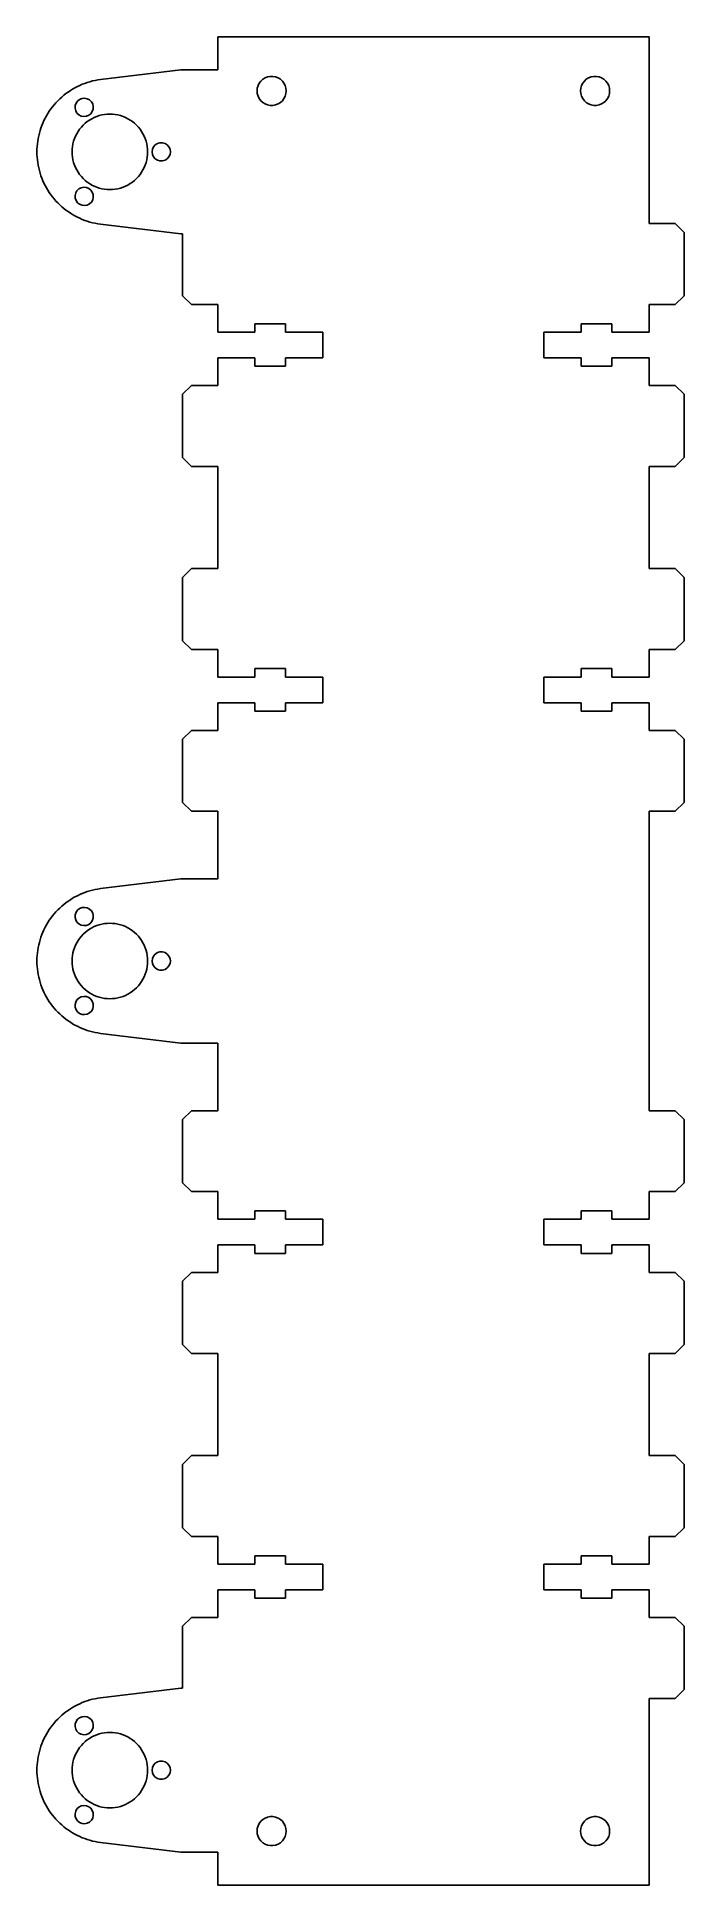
# Model space of a CAD drawing. Header units: metres. Extents: x -74 to 46, y -171 to 171.
import ezdxf

# ---------------------------------------------------------------- set-up
doc = ezdxf.new("R2010")
doc.units = ezdxf.units.M

msp = doc.modelspace()

# ---------------------------------------------------------------- linework, layer by layer
for p, q in [((40, 171.3), (-40, 171.3)), ((-40, 171.3), (-40, 165.216)), ((40, 136.7), (40, 171.3)), ((-46.825, 165.216), (-61.7447, 163.412)), ((-40, 165.216), (-46.825, 165.216)), ((-67.7462, 161.087), (-68.1506, 160.793)), ((-67.3313, 161.366), (-67.7462, 161.087)), ((-66.9063, 161.629), (-67.3313, 161.366)), ((-66.4719, 161.876), (-66.9063, 161.629)), ((-66.0286, 162.107), (-66.4719, 161.876)), ((-65.5771, 162.322), (-66.0286, 162.107)), ((-65.118, 162.519), (-65.5771, 162.322)), ((-64.6519, 162.7), (-65.118, 162.519)), ((-64.1795, 162.863), (-64.6519, 162.7)), ((-63.7013, 163.009), (-64.1795, 162.863)), ((-63.2181, 163.137), (-63.7013, 163.009)), ((-62.7305, 163.247), (-63.2181, 163.137)), ((-62.2391, 163.338), (-62.7305, 163.247)), ((-61.7447, 163.412), (-62.2391, 163.338)), ((-32.7, 161.3), (-32.654, 161.796)), ((-32.654, 160.804), (-32.7, 161.3)), ((-32.654, 161.796), (-32.5177, 162.275)), ((-32.5177, 162.275), (-32.2956, 162.721)), ((-32.2956, 162.721), (-31.9953, 163.119)), ((-31.9953, 163.119), (-31.6271, 163.455)), ((-31.6271, 163.455), (-31.2035, 163.717)), ((-31.2035, 163.717), (-30.7389, 163.897)), ((-30.7389, 163.897), (-30.2491, 163.988)), ((-30.2491, 163.988), (-29.7509, 163.988)), ((-29.7509, 163.988), (-29.2611, 163.897)), ((-29.2611, 163.897), (-28.7965, 163.717)), ((-28.7965, 163.717), (-28.3729, 163.455)), ((-28.3729, 163.455), (-28.0047, 163.119)), ((-28.0047, 163.119), (-27.7044, 162.721)), ((-27.7044, 162.721), (-27.4823, 162.275)), ((-27.4823, 162.275), (-27.346, 161.796)), ((-27.346, 161.796), (-27.3, 161.3)), ((-27.3, 161.3), (-27.346, 160.804)), ((27.3, 161.3), (27.346, 161.796)), ((27.346, 160.804), (27.3, 161.3)), ((27.346, 161.796), (27.4823, 162.275)), ((27.4823, 162.275), (27.7044, 162.721)), ((27.7044, 162.721), (28.0047, 163.119)), ((28.0047, 163.119), (28.3729, 163.455)), ((28.3729, 163.455), (28.7965, 163.717)), ((28.7965, 163.717), (29.2611, 163.897)), ((29.2611, 163.897), (29.7509, 163.988)), ((29.7509, 163.988), (30.2491, 163.988)), ((30.2491, 163.988), (30.7389, 163.897)), ((30.7389, 163.897), (31.2035, 163.717)), ((31.2035, 163.717), (31.6271, 163.455)), ((31.6271, 163.455), (31.9953, 163.119)), ((31.9953, 163.119), (32.2956, 162.721)), ((32.2956, 162.721), (32.5177, 162.275)), ((32.5177, 162.275), (32.654, 161.796)), ((32.654, 161.796), (32.7, 161.3)), ((32.7, 161.3), (32.654, 160.804)), ((-70.942, 157.95), (-71.2282, 157.54)), ((-70.6407, 158.349), (-70.942, 157.95)), ((-70.325, 158.736), (-70.6407, 158.349)), ((-69.9951, 159.112), (-70.325, 158.736)), ((-69.6516, 159.475), (-69.9951, 159.112)), ((-69.2949, 159.825), (-69.6516, 159.475)), ((-68.9255, 160.162), (-69.2949, 159.825)), ((-68.5439, 160.485), (-68.9255, 160.162)), ((-68.1506, 160.793), (-68.5439, 160.485)), ((-66.4548, 158.087), (-66.4318, 158.571)), ((-66.3407, 157.617), (-66.4548, 158.087)), ((-66.4318, 158.571), (-66.2735, 159.028)), ((-66.0988, 157.198), (-66.3407, 157.617)), ((-66.2735, 159.028), (-65.9928, 159.422)), ((-65.9928, 159.422), (-65.6125, 159.721)), ((-65.6125, 159.721), (-65.1633, 159.901)), ((-65.1633, 159.901), (-64.6816, 159.947)), ((-64.6816, 159.947), (-64.2065, 159.855)), ((-64.2065, 159.855), (-63.7764, 159.634)), ((-63.7764, 159.634), (-63.4262, 159.3)), ((-63.4262, 159.3), (-63.1843, 158.881)), ((-63.0932, 157.927), (-63.2515, 157.47)), ((-63.1843, 158.881), (-63.0702, 158.41)), ((-63.0702, 158.41), (-63.0932, 157.927)), ((-32.5177, 160.325), (-32.654, 160.804)), ((-32.2956, 159.879), (-32.5177, 160.325)), ((-31.9953, 159.481), (-32.2956, 159.879)), ((-31.6271, 159.145), (-31.9953, 159.481)), ((-31.2035, 158.883), (-31.6271, 159.145)), ((-30.7389, 158.703), (-31.2035, 158.883)), ((-30.2491, 158.612), (-30.7389, 158.703)), ((-29.7509, 158.612), (-30.2491, 158.612)), ((-29.2611, 158.703), (-29.7509, 158.612)), ((-28.7965, 158.883), (-29.2611, 158.703)), ((-28.3729, 159.145), (-28.7965, 158.883)), ((-28.0047, 159.481), (-28.3729, 159.145)), ((-27.7044, 159.879), (-28.0047, 159.481)), ((-27.4823, 160.325), (-27.7044, 159.879)), ((-27.346, 160.804), (-27.4823, 160.325)), ((27.4823, 160.325), (27.346, 160.804)), ((27.7044, 159.879), (27.4823, 160.325)), ((28.0047, 159.481), (27.7044, 159.879)), ((28.3729, 159.145), (28.0047, 159.481)), ((28.7965, 158.883), (28.3729, 159.145)), ((29.2611, 158.703), (28.7965, 158.883)), ((29.7509, 158.612), (29.2611, 158.703)), ((30.2491, 158.612), (29.7509, 158.612)), ((30.7389, 158.703), (30.2491, 158.612)), ((31.2035, 158.883), (30.7389, 158.703)), ((31.6271, 159.145), (31.2035, 158.883)), ((31.9953, 159.481), (31.6271, 159.145)), ((32.2956, 159.879), (31.9953, 159.481)), ((32.5177, 160.325), (32.2956, 159.879)), ((32.654, 160.804), (32.5177, 160.325)), ((-72.7836, 154.416), (-72.9381, 153.941)), ((-72.6117, 154.886), (-72.7836, 154.416)), ((-72.4225, 155.348), (-72.6117, 154.886)), ((-72.2164, 155.804), (-72.4225, 155.348)), ((-71.9936, 156.251), (-72.2164, 155.804)), ((-71.7544, 156.69), (-71.9936, 156.251)), ((-71.4992, 157.12), (-71.7544, 156.69)), ((-71.2282, 157.54), (-71.4992, 157.12)), ((-65.7486, 156.864), (-66.0988, 157.198)), ((-65.8888, 153.784), (-65.6038, 154.195)), ((-65.3185, 156.642), (-65.7486, 156.864)), ((-65.6038, 154.195), (-65.2902, 154.584)), ((-64.8434, 156.551), (-65.3185, 156.642)), ((-65.2902, 154.584), (-64.9497, 154.95)), ((-64.9497, 154.95), (-64.584, 155.29)), ((-64.3617, 156.597), (-64.8434, 156.551)), ((-64.584, 155.29), (-64.1949, 155.604)), ((-63.9125, 156.777), (-64.3617, 156.597)), ((-64.1949, 155.604), (-63.7845, 155.889)), ((-63.5322, 157.076), (-63.9125, 156.777)), ((-63.7845, 155.889), (-63.3547, 156.144)), ((-63.2515, 157.47), (-63.5322, 157.076)), ((-63.3547, 156.144), (-62.9079, 156.367)), ((-62.9079, 156.367), (-62.4462, 156.559)), ((-62.4462, 156.559), (-61.9721, 156.716)), ((-61.9721, 156.716), (-61.4879, 156.84)), ((-61.4879, 156.84), (-60.9962, 156.929)), ((-60.9962, 156.929), (-60.4994, 156.982)), ((-60.4994, 156.982), (-60, 157)), ((-60, 157), (-59.5006, 156.982)), ((-59.5006, 156.982), (-59.0038, 156.929)), ((-59.0038, 156.929), (-58.512, 156.84)), ((-58.512, 156.84), (-58.0279, 156.716)), ((-58.0279, 156.716), (-57.5537, 156.559)), ((-57.5537, 156.559), (-57.0921, 156.367)), ((-57.0921, 156.367), (-56.6452, 156.144)), ((-56.6452, 156.144), (-56.2155, 155.889)), ((-56.2155, 155.889), (-55.8051, 155.604)), ((-55.8051, 155.604), (-55.416, 155.29)), ((-55.416, 155.29), (-55.0502, 154.95)), ((-55.0502, 154.95), (-54.7097, 154.584)), ((-54.7097, 154.584), (-54.3962, 154.195)), ((-54.3962, 154.195), (-54.1112, 153.784)), ((-73.4881, 150.999), (-73.5158, 150.5)), ((-73.4419, 151.497), (-73.4881, 150.999)), ((-73.3775, 151.992), (-73.4419, 151.497)), ((-73.2947, 152.485), (-73.3775, 151.992)), ((-73.1938, 152.975), (-73.2947, 152.485)), ((-73.0749, 153.46), (-73.1938, 152.975)), ((-72.9381, 153.941), (-73.0749, 153.46)), ((-66.9822, 150.499), (-66.9287, 150.996)), ((-66.9287, 150.996), (-66.84, 151.488)), ((-66.84, 151.488), (-66.7164, 151.972)), ((-66.7164, 151.972), (-66.5586, 152.446)), ((-66.5586, 152.446), (-66.3674, 152.908)), ((-66.3674, 152.908), (-66.1438, 153.355)), ((-66.1438, 153.355), (-65.8888, 153.784)), ((-54.1112, 153.784), (-53.8562, 153.355)), ((-53.8562, 153.355), (-53.6326, 152.908)), ((-53.6326, 152.908), (-53.4413, 152.446)), ((-53.4413, 152.446), (-53.2835, 151.972)), ((-53.2835, 151.972), (-53.16, 151.488)), ((-53.16, 151.488), (-53.0712, 150.996)), ((-53.0712, 150.996), (-53.0178, 150.499)), ((-52.1061, 150.479), (-51.9051, 150.919)), ((-51.9051, 150.919), (-51.5883, 151.285)), ((-51.5883, 151.285), (-51.1812, 151.546)), ((-51.1812, 151.546), (-50.7169, 151.683)), ((-50.7169, 151.683), (-50.2331, 151.683)), ((-50.2331, 151.683), (-49.7688, 151.546)), ((-49.7688, 151.546), (-49.3617, 151.285)), ((-49.3617, 151.285), (-49.0449, 150.919)), ((-49.0449, 150.919), (-48.8439, 150.479)), ((-73.5158, 150.5), (-73.525, 150)), ((-73.525, 150), (-73.5158, 149.5)), ((-73.5158, 149.5), (-73.4881, 149.001)), ((-73.4881, 149.001), (-73.4419, 148.503)), ((-73.4419, 148.503), (-73.3775, 148.008)), ((-73.3775, 148.008), (-73.2947, 147.515)), ((-73.2947, 147.515), (-73.1938, 147.025)), ((-67, 150), (-66.9822, 150.499)), ((-66.9822, 149.501), (-67, 150)), ((-66.9287, 149.004), (-66.9822, 149.501)), ((-66.84, 148.512), (-66.9287, 149.004)), ((-66.7164, 148.028), (-66.84, 148.512)), ((-66.5586, 147.554), (-66.7164, 148.028)), ((-66.3674, 147.092), (-66.5586, 147.554)), ((-53.4413, 147.554), (-53.6326, 147.092)), ((-53.2835, 148.028), (-53.4413, 147.554)), ((-53.16, 148.512), (-53.2835, 148.028)), ((-53.0712, 149.004), (-53.16, 148.512)), ((-53.0178, 149.501), (-53.0712, 149.004)), ((-53.0178, 150.499), (-53, 150)), ((-53, 150), (-53.0178, 149.501)), ((-52.175, 150), (-52.1061, 150.479)), ((-52.1061, 149.521), (-52.175, 150)), ((-51.9051, 149.081), (-52.1061, 149.521)), ((-51.5883, 148.715), (-51.9051, 149.081)), ((-51.1812, 148.454), (-51.5883, 148.715)), ((-50.7169, 148.317), (-51.1812, 148.454)), ((-50.2331, 148.317), (-50.7169, 148.317)), ((-49.7688, 148.454), (-50.2331, 148.317)), ((-49.3617, 148.715), (-49.7688, 148.454)), ((-49.0449, 149.081), (-49.3617, 148.715)), ((-48.8439, 149.521), (-49.0449, 149.081)), ((-48.8439, 150.479), (-48.775, 150)), ((-48.775, 150), (-48.8439, 149.521)), ((-73.1938, 147.025), (-73.0749, 146.54)), ((-73.0749, 146.54), (-72.9381, 146.059)), ((-72.9381, 146.059), (-72.7836, 145.584)), ((-72.7836, 145.584), (-72.6117, 145.114)), ((-72.6117, 145.114), (-72.4225, 144.652)), ((-72.4225, 144.652), (-72.2164, 144.196)), ((-72.2164, 144.196), (-71.9936, 143.749)), ((-66.1438, 146.645), (-66.3674, 147.092)), ((-65.8888, 146.216), (-66.1438, 146.645)), ((-65.6038, 145.805), (-65.8888, 146.216)), ((-65.2902, 145.416), (-65.6038, 145.805)), ((-64.9497, 145.05), (-65.2902, 145.416)), ((-64.584, 144.71), (-64.9497, 145.05)), ((-64.1949, 144.396), (-64.584, 144.71)), ((-63.7845, 144.111), (-64.1949, 144.396)), ((-63.3547, 143.856), (-63.7845, 144.111)), ((-56.2155, 144.111), (-56.6452, 143.856)), ((-55.8051, 144.396), (-56.2155, 144.111)), ((-55.416, 144.71), (-55.8051, 144.396)), ((-55.0502, 145.05), (-55.416, 144.71)), ((-54.7097, 145.416), (-55.0502, 145.05)), ((-54.3962, 145.805), (-54.7097, 145.416)), ((-54.1112, 146.216), (-54.3962, 145.805)), ((-53.8562, 146.645), (-54.1112, 146.216)), ((-53.6326, 147.092), (-53.8562, 146.645)), ((-71.9936, 143.749), (-71.7544, 143.31)), ((-71.7544, 143.31), (-71.4992, 142.88)), ((-71.4992, 142.88), (-71.2282, 142.46)), ((-71.2282, 142.46), (-70.942, 142.05)), ((-70.942, 142.05), (-70.6407, 141.651)), ((-70.6407, 141.651), (-70.325, 141.264)), ((-70.325, 141.264), (-69.9951, 140.888)), ((-69.9951, 140.888), (-69.6516, 140.525)), ((-69.6516, 140.525), (-69.2949, 140.175)), ((-66.4548, 141.913), (-66.3407, 142.383)), ((-66.4318, 141.429), (-66.4548, 141.913)), ((-66.2735, 140.972), (-66.4318, 141.429)), ((-66.3407, 142.383), (-66.0988, 142.802)), ((-65.9928, 140.578), (-66.2735, 140.972)), ((-66.0988, 142.802), (-65.7486, 143.136)), ((-65.6125, 140.279), (-65.9928, 140.578)), ((-65.7486, 143.136), (-65.3185, 143.358)), ((-65.3185, 143.358), (-64.8434, 143.449)), ((-64.8434, 143.449), (-64.3617, 143.403)), ((-64.3617, 143.403), (-63.9125, 143.223)), ((-63.9125, 143.223), (-63.5322, 142.924)), ((-63.4262, 140.7), (-63.7764, 140.366)), ((-63.5322, 142.924), (-63.2515, 142.53)), ((-63.1843, 141.119), (-63.4262, 140.7)), ((-62.9079, 143.633), (-63.3547, 143.856)), ((-63.2515, 142.53), (-63.0932, 142.073)), ((-63.0702, 141.59), (-63.1843, 141.119)), ((-63.0932, 142.073), (-63.0702, 141.59)), ((-62.4462, 143.441), (-62.9079, 143.633)), ((-61.9721, 143.284), (-62.4462, 143.441)), ((-61.4879, 143.16), (-61.9721, 143.284)), ((-60.9962, 143.071), (-61.4879, 143.16)), ((-60.4994, 143.018), (-60.9962, 143.071)), ((-60, 143), (-60.4994, 143.018)), ((-59.5006, 143.018), (-60, 143)), ((-59.0038, 143.071), (-59.5006, 143.018)), ((-58.512, 143.16), (-59.0038, 143.071)), ((-58.0279, 143.284), (-58.512, 143.16)), ((-57.5537, 143.441), (-58.0279, 143.284)), ((-57.0921, 143.633), (-57.5537, 143.441)), ((-56.6452, 143.856), (-57.0921, 143.633)), ((-69.2949, 140.175), (-68.9255, 139.838)), ((-68.9255, 139.838), (-68.5439, 139.515)), ((-68.5439, 139.515), (-68.1506, 139.207)), ((-68.1506, 139.207), (-67.7462, 138.913)), ((-67.7462, 138.913), (-67.3313, 138.634)), ((-67.3313, 138.634), (-66.9063, 138.371)), ((-66.9063, 138.371), (-66.4719, 138.124)), ((-66.4719, 138.124), (-66.0286, 137.893)), ((-66.0286, 137.893), (-65.5771, 137.678)), ((-65.1633, 140.099), (-65.6125, 140.279)), ((-65.5771, 137.678), (-65.118, 137.481)), ((-64.6816, 140.053), (-65.1633, 140.099)), ((-65.118, 137.481), (-64.6519, 137.3)), ((-64.2065, 140.145), (-64.6816, 140.053)), ((-64.6519, 137.3), (-64.1795, 137.137)), ((-63.7764, 140.366), (-64.2065, 140.145)), ((-64.1795, 137.137), (-63.7013, 136.991)), ((-63.7013, 136.991), (-63.2181, 136.863)), ((-63.2181, 136.863), (-62.7305, 136.753)), ((-62.7305, 136.753), (-62.2391, 136.662)), ((-62.2391, 136.662), (-61.7447, 136.588)), ((-61.7447, 136.588), (-46.825, 134.784)), ((-46.825, 134.784), (-46.5, 134.784)), ((-46.5, 134.784), (-46.5, 123.325)), ((44.875, 136.7), (40, 136.7)), ((46.5, 135.075), (44.875, 136.7)), ((46.5, 123.325), (46.5, 135.075)), ((-46.5, 123.325), (-44.875, 121.7)), ((-44.875, 121.7), (-40, 121.7)), ((-40, 121.7), (-40, 116.6)), ((40, 116.6), (40, 121.7)), ((40, 121.7), (44.875, 121.7)), ((44.875, 121.7), (46.5, 123.325)), ((-40, 116.6), (-33.1, 116.6)), ((-33.1, 116.6), (-33.1, 118.15)), ((-33.1, 118.15), (-27.4, 118.15)), ((-27.4, 118.15), (-27.4, 116.6)), ((-27.4, 116.6), (-20.5, 116.6)), ((-20.5, 116.6), (-20.5, 111.8)), ((20.5, 111.8), (20.5, 116.6)), ((20.5, 116.6), (27.4, 116.6)), ((27.4, 116.6), (27.4, 118.15)), ((27.4, 118.15), (33.1, 118.15)), ((33.1, 118.15), (33.1, 116.6)), ((33.1, 116.6), (40, 116.6)), ((-33.1, 111.8), (-40, 111.8)), ((-40, 111.8), (-40, 106.7)), ((-33.1, 110.25), (-33.1, 111.8)), ((-27.4, 110.25), (-33.1, 110.25)), ((-20.5, 111.8), (-27.4, 111.8)), ((-27.4, 111.8), (-27.4, 110.25)), ((27.4, 111.8), (20.5, 111.8)), ((27.4, 110.25), (27.4, 111.8)), ((33.1, 110.25), (27.4, 110.25)), ((40, 111.8), (33.1, 111.8)), ((33.1, 111.8), (33.1, 110.25)), ((40, 106.7), (40, 111.8)), ((-44.875, 106.7), (-46.5, 105.075)), ((-40, 106.7), (-44.875, 106.7)), ((44.875, 106.7), (40, 106.7)), ((46.5, 105.075), (44.875, 106.7)), ((-46.5, 105.075), (-46.5, 93.325)), ((46.5, 93.325), (46.5, 105.075)), ((-46.5, 93.325), (-44.875, 91.7)), ((44.875, 91.7), (46.5, 93.325)), ((-44.875, 91.7), (-40, 91.7)), ((-40, 91.7), (-40, 72.748)), ((40, 72.748), (40, 91.7)), ((40, 91.7), (44.875, 91.7)), ((-44.875, 72.748), (-46.5, 71.123)), ((-40, 72.748), (-44.875, 72.748)), ((44.875, 72.748), (40, 72.748)), ((46.5, 71.123), (44.875, 72.748)), ((-46.5, 71.123), (-46.5, 59.373)), ((46.5, 59.373), (46.5, 71.123)), ((-46.5, 59.373), (-44.875, 57.748)), ((44.875, 57.748), (46.5, 59.373)), ((-44.875, 57.748), (-40, 57.748)), ((-40, 57.748), (-40, 52.648)), ((40, 52.648), (40, 57.748)), ((40, 57.748), (44.875, 57.748)), ((-40, 52.648), (-33.1, 52.648)), ((-33.1, 52.648), (-33.1, 54.198)), ((-33.1, 54.198), (-27.4, 54.198)), ((-27.4, 54.198), (-27.4, 52.648)), ((-27.4, 52.648), (-20.5, 52.648)), ((-20.5, 52.648), (-20.5, 47.848)), ((20.5, 47.848), (20.5, 52.648)), ((20.5, 52.648), (27.4, 52.648)), ((27.4, 52.648), (27.4, 54.198)), ((27.4, 54.198), (33.1, 54.198)), ((33.1, 54.198), (33.1, 52.648)), ((33.1, 52.648), (40, 52.648)), ((-33.1, 47.848), (-40, 47.848)), ((-40, 47.848), (-40, 42.748)), ((-33.1, 46.298), (-33.1, 47.848)), ((-27.4, 46.298), (-33.1, 46.298)), ((-20.5, 47.848), (-27.4, 47.848)), ((-27.4, 47.848), (-27.4, 46.298)), ((27.4, 47.848), (20.5, 47.848)), ((27.4, 46.298), (27.4, 47.848)), ((33.1, 46.298), (27.4, 46.298)), ((40, 47.848), (33.1, 47.848)), ((33.1, 47.848), (33.1, 46.298)), ((40, 42.748), (40, 47.848)), ((-44.875, 42.748), (-46.5, 41.123)), ((-46.5, 41.123), (-46.5, 29.373)), ((-40, 42.748), (-44.875, 42.748)), ((44.875, 42.748), (40, 42.748)), ((46.5, 41.123), (44.875, 42.748)), ((46.5, 29.373), (46.5, 41.123)), ((-46.5, 29.373), (-44.875, 27.748)), ((-44.875, 27.748), (-40, 27.748)), ((-40, 27.748), (-40, 15.2156)), ((40, -27.748), (40, 27.748)), ((40, 27.748), (44.875, 27.748)), ((44.875, 27.748), (46.5, 29.373)), ((-46.825, 15.2156), (-61.7447, 13.412)), ((-40, 15.2156), (-46.825, 15.2156)), ((-68.5439, 10.4846), (-68.9255, 10.1618)), ((-68.1506, 10.7932), (-68.5439, 10.4846)), ((-67.7462, 11.087), (-68.1506, 10.7932)), ((-67.3313, 11.3656), (-67.7462, 11.087)), ((-66.9063, 11.6288), (-67.3313, 11.3656)), ((-66.4719, 11.876), (-66.9063, 11.6288)), ((-66.0286, 12.1071), (-66.4719, 11.876)), ((-65.5771, 12.3216), (-66.0286, 12.1071)), ((-65.118, 12.5192), (-65.5771, 12.3216)), ((-64.6519, 12.6998), (-65.118, 12.5192)), ((-64.1795, 12.863), (-64.6519, 12.6998)), ((-63.7013, 13.0087), (-64.1795, 12.863)), ((-63.2181, 13.1366), (-63.7013, 13.0087)), ((-62.7305, 13.2465), (-63.2181, 13.1366)), ((-62.2391, 13.3384), (-62.7305, 13.2465)), ((-61.7447, 13.412), (-62.2391, 13.3384)), ((-71.4992, 7.11998), (-71.7544, 6.69022)), ((-71.2282, 7.54004), (-71.4992, 7.11998)), ((-70.942, 7.94978), (-71.2282, 7.54004)), ((-70.6407, 8.34868), (-70.942, 7.94978)), ((-70.325, 8.73618), (-70.6407, 8.34868)), ((-69.9951, 9.11172), (-70.325, 8.73618)), ((-69.6516, 9.47484), (-69.9951, 9.11172)), ((-69.2949, 9.82501), (-69.6516, 9.47484)), ((-68.9255, 10.1618), (-69.2949, 9.82501)), ((-66.4548, 8.0873), (-66.4318, 8.57062)), ((-66.3407, 7.61707), (-66.4548, 8.0873)), ((-66.4318, 8.57062), (-66.2735, 9.02786)), ((-66.0988, 7.19801), (-66.3407, 7.61707)), ((-66.2735, 9.02786), (-65.9928, 9.42201)), ((-65.7486, 6.86411), (-66.0988, 7.19801)), ((-65.9928, 9.42201), (-65.6125, 9.72113)), ((-65.3185, 6.64238), (-65.7486, 6.86411)), ((-65.6125, 9.72113), (-65.1633, 9.90097)), ((-65.1633, 9.90097), (-64.6816, 9.94696)), ((-64.6816, 9.94696), (-64.2065, 9.85539)), ((-64.2065, 9.85539), (-63.7764, 9.63367)), ((-63.5322, 7.07574), (-63.9125, 6.77664)), ((-63.7764, 9.63367), (-63.4262, 9.29976)), ((-63.2515, 7.46989), (-63.5322, 7.07574)), ((-63.4262, 9.29976), (-63.1843, 8.88071)), ((-63.0932, 7.92715), (-63.2515, 7.46989)), ((-63.1843, 8.88071), (-63.0702, 8.41048)), ((-63.0702, 8.41048), (-63.0932, 7.92715)), ((-61.4879, 6.84003), (-60.9962, 6.92874)), ((-60.9962, 6.92874), (-60.4994, 6.98216)), ((-60.4994, 6.98216), (-60, 7)), ((-60, 7), (-59.5006, 6.98216)), ((-59.5006, 6.98216), (-59.0038, 6.92874)), ((-59.0038, 6.92874), (-58.512, 6.84003)), ((-73.0749, 3.46027), (-73.1938, 2.97476)), ((-72.9381, 3.94104), (-73.0749, 3.46027)), ((-72.7836, 4.41643), (-72.9381, 3.94104)), ((-72.6117, 4.88579), (-72.7836, 4.41643)), ((-72.4225, 5.34846), (-72.6117, 4.88579)), ((-72.2164, 5.80385), (-72.4225, 5.34846)), ((-71.9936, 6.2513), (-72.2164, 5.80385)), ((-71.7544, 6.69022), (-71.9936, 6.2513)), ((-66.1438, 3.35474), (-65.8888, 3.78448)), ((-65.8888, 3.78448), (-65.6038, 4.19493)), ((-65.6038, 4.19493), (-65.2902, 4.58401)), ((-64.8434, 6.55081), (-65.3185, 6.64238)), ((-65.2902, 4.58401), (-64.9497, 4.94974)), ((-64.9497, 4.94974), (-64.584, 5.29024)), ((-64.3617, 6.5968), (-64.8434, 6.55081)), ((-64.584, 5.29024), (-64.1949, 5.60378)), ((-63.9125, 6.77664), (-64.3617, 6.5968)), ((-64.1949, 5.60378), (-63.7845, 5.88876)), ((-63.7845, 5.88876), (-63.3547, 6.14374)), ((-63.3547, 6.14374), (-62.9079, 6.36742)), ((-62.9079, 6.36742), (-62.4462, 6.55864)), ((-62.4462, 6.55864), (-61.9721, 6.71645)), ((-61.9721, 6.71645), (-61.4879, 6.84003)), ((-58.512, 6.84003), (-58.0279, 6.71645)), ((-58.0279, 6.71645), (-57.5537, 6.55864)), ((-57.5537, 6.55864), (-57.0921, 6.36742)), ((-57.0921, 6.36742), (-56.6452, 6.14374)), ((-56.6452, 6.14374), (-56.2155, 5.88876)), ((-56.2155, 5.88876), (-55.8051, 5.60378)), ((-55.8051, 5.60378), (-55.416, 5.29024)), ((-55.416, 5.29024), (-55.0502, 4.94974)), ((-55.0502, 4.94974), (-54.7097, 4.58401)), ((-54.7097, 4.58401), (-54.3962, 4.19493)), ((-54.3962, 4.19493), (-54.1112, 3.78448)), ((-54.1112, 3.78448), (-53.8562, 3.35474)), ((-73.5158, 0.49976), (-73.525, 0)), ((-73.525, 0), (-73.5158, -0.49976)), ((-73.4881, 0.99884), (-73.5158, 0.49976)), ((-73.4419, 1.49657), (-73.4881, 0.99884)), ((-73.3775, 1.99225), (-73.4419, 1.49657)), ((-73.2947, 2.4852), (-73.3775, 1.99225)), ((-73.1938, 2.97476), (-73.2947, 2.4852)), ((-67, 0), (-66.9822, 0.49936)), ((-66.9822, -0.49936), (-67, 0)), ((-66.9822, 0.49936), (-66.9287, 0.9962)), ((-66.9287, 0.9962), (-66.84, 1.48795)), ((-66.84, 1.48795), (-66.7164, 1.97212)), ((-66.7164, 1.97212), (-66.5586, 2.44624)), ((-66.5586, 2.44624), (-66.3674, 2.9079)), ((-66.3674, 2.9079), (-66.1438, 3.35474)), ((-53.8562, 3.35474), (-53.6326, 2.9079)), ((-53.6326, 2.9079), (-53.4413, 2.44624)), ((-53.4413, 2.44624), (-53.2835, 1.97212)), ((-53.2835, 1.97212), (-53.16, 1.48795)), ((-53.16, 1.48795), (-53.0712, 0.9962)), ((-53.0712, 0.9962), (-53.0178, 0.49936)), ((-53.0178, 0.49936), (-53, 0)), ((-53, 0), (-53.0178, -0.49936)), ((-52.175, 0), (-52.1061, 0.47894)), ((-52.1061, -0.47894), (-52.175, 0)), ((-52.1061, 0.47894), (-51.9051, 0.91908)), ((-51.9051, 0.91908), (-51.5883, 1.28476)), ((-51.5883, 1.28476), (-51.1812, 1.54637)), ((-51.1812, 1.54637), (-50.7169, 1.68269)), ((-50.7169, 1.68269), (-50.2331, 1.68269)), ((-50.2331, 1.68269), (-49.7688, 1.54637)), ((-49.7688, 1.54637), (-49.3617, 1.28476)), ((-49.3617, 1.28476), (-49.0449, 0.91908)), ((-49.0449, 0.91908), (-48.8439, 0.47894)), ((-48.8439, 0.47894), (-48.775, 0)), ((-48.775, 0), (-48.8439, -0.47894)), ((-73.5158, -0.49976), (-73.4881, -0.99884)), ((-73.4881, -0.99884), (-73.4419, -1.49657)), ((-73.4419, -1.49657), (-73.3775, -1.99225)), ((-73.3775, -1.99225), (-73.2947, -2.4852)), ((-73.2947, -2.4852), (-73.1938, -2.97476)), ((-73.1938, -2.97476), (-73.0749, -3.46027)), ((-66.9287, -0.9962), (-66.9822, -0.49936)), ((-66.84, -1.48795), (-66.9287, -0.9962)), ((-66.7164, -1.97212), (-66.84, -1.48795)), ((-66.5586, -2.44624), (-66.7164, -1.97212)), ((-66.3674, -2.9079), (-66.5586, -2.44624)), ((-66.1438, -3.35474), (-66.3674, -2.9079)), ((-65.8888, -3.78448), (-66.1438, -3.35474)), ((-53.8562, -3.35474), (-54.1112, -3.78448)), ((-53.6326, -2.9079), (-53.8562, -3.35474)), ((-53.4413, -2.44624), (-53.6326, -2.9079)), ((-53.2835, -1.97212), (-53.4413, -2.44624)), ((-53.16, -1.48795), (-53.2835, -1.97212)), ((-53.0712, -0.9962), (-53.16, -1.48795)), ((-53.0178, -0.49936), (-53.0712, -0.9962)), ((-51.9051, -0.91908), (-52.1061, -0.47894)), ((-51.5883, -1.28476), (-51.9051, -0.91908)), ((-51.1812, -1.54637), (-51.5883, -1.28476)), ((-50.7169, -1.68269), (-51.1812, -1.54637)), ((-50.2331, -1.68269), (-50.7169, -1.68269)), ((-49.7688, -1.54637), (-50.2331, -1.68269)), ((-49.3617, -1.28476), (-49.7688, -1.54637)), ((-49.0449, -0.91908), (-49.3617, -1.28476)), ((-48.8439, -0.47894), (-49.0449, -0.91908)), ((-73.0749, -3.46027), (-72.9381, -3.94104)), ((-72.9381, -3.94104), (-72.7836, -4.41643)), ((-72.7836, -4.41643), (-72.6117, -4.88579)), ((-72.6117, -4.88579), (-72.4225, -5.34846)), ((-72.4225, -5.34846), (-72.2164, -5.80385)), ((-72.2164, -5.80385), (-71.9936, -6.2513)), ((-71.9936, -6.2513), (-71.7544, -6.69022)), ((-71.7544, -6.69022), (-71.4992, -7.11998)), ((-65.6038, -4.19493), (-65.8888, -3.78448)), ((-65.7486, -6.86411), (-65.3185, -6.64238)), ((-65.2902, -4.58401), (-65.6038, -4.19493)), ((-65.3185, -6.64238), (-64.8434, -6.55081)), ((-64.9497, -4.94974), (-65.2902, -4.58401)), ((-64.584, -5.29024), (-64.9497, -4.94974)), ((-64.8434, -6.55081), (-64.3617, -6.5968)), ((-64.1949, -5.60378), (-64.584, -5.29024)), ((-64.3617, -6.5968), (-63.9125, -6.77664)), ((-63.7845, -5.88876), (-64.1949, -5.60378)), ((-63.9125, -6.77664), (-63.5322, -7.07574)), ((-63.3547, -6.14374), (-63.7845, -5.88876)), ((-62.9079, -6.36742), (-63.3547, -6.14374)), ((-62.4462, -6.55864), (-62.9079, -6.36742)), ((-61.9721, -6.71645), (-62.4462, -6.55864)), ((-61.4879, -6.84003), (-61.9721, -6.71645)), ((-60.9962, -6.92874), (-61.4879, -6.84003)), ((-58.512, -6.84003), (-59.0038, -6.92874)), ((-58.0279, -6.71645), (-58.512, -6.84003)), ((-57.5537, -6.55864), (-58.0279, -6.71645)), ((-57.0921, -6.36742), (-57.5537, -6.55864)), ((-56.6452, -6.14374), (-57.0921, -6.36742)), ((-56.2155, -5.88876), (-56.6452, -6.14374)), ((-55.8051, -5.60378), (-56.2155, -5.88876)), ((-55.416, -5.29024), (-55.8051, -5.60378)), ((-55.0502, -4.94974), (-55.416, -5.29024)), ((-54.7097, -4.58401), (-55.0502, -4.94974)), ((-54.3962, -4.19493), (-54.7097, -4.58401)), ((-54.1112, -3.78448), (-54.3962, -4.19493)), ((-71.4992, -7.11998), (-71.2282, -7.54004)), ((-71.2282, -7.54004), (-70.942, -7.94978)), ((-70.942, -7.94978), (-70.6407, -8.34868)), ((-70.6407, -8.34868), (-70.325, -8.73618)), ((-70.325, -8.73618), (-69.9951, -9.11172)), ((-69.9951, -9.11172), (-69.6516, -9.47484)), ((-69.6516, -9.47484), (-69.2949, -9.82501)), ((-69.2949, -9.82501), (-68.9255, -10.1618)), ((-68.9255, -10.1618), (-68.5439, -10.4846)), ((-66.4548, -8.0873), (-66.3407, -7.61707)), ((-66.4318, -8.57062), (-66.4548, -8.0873)), ((-66.2735, -9.02786), (-66.4318, -8.57062)), ((-66.3407, -7.61707), (-66.0988, -7.19801)), ((-65.9928, -9.42201), (-66.2735, -9.02786)), ((-66.0988, -7.19801), (-65.7486, -6.86411)), ((-65.6125, -9.72113), (-65.9928, -9.42201)), ((-65.1633, -9.90097), (-65.6125, -9.72113)), ((-64.6816, -9.94696), (-65.1633, -9.90097)), ((-64.2065, -9.85539), (-64.6816, -9.94696)), ((-63.7764, -9.63367), (-64.2065, -9.85539)), ((-63.4262, -9.29976), (-63.7764, -9.63367)), ((-63.5322, -7.07574), (-63.2515, -7.46989)), ((-63.1843, -8.88071), (-63.4262, -9.29976)), ((-63.2515, -7.46989), (-63.0932, -7.92715)), ((-63.0702, -8.41048), (-63.1843, -8.88071)), ((-63.0932, -7.92715), (-63.0702, -8.41048)), ((-60.4994, -6.98216), (-60.9962, -6.92874)), ((-60, -7), (-60.4994, -6.98216)), ((-59.5006, -6.98216), (-60, -7)), ((-59.0038, -6.92874), (-59.5006, -6.98216)), ((-68.5439, -10.4846), (-68.1506, -10.7932)), ((-68.1506, -10.7932), (-67.7462, -11.087)), ((-67.7462, -11.087), (-67.3313, -11.3656)), ((-67.3313, -11.3656), (-66.9063, -11.6288)), ((-66.9063, -11.6288), (-66.4719, -11.876)), ((-66.4719, -11.876), (-66.0286, -12.1071)), ((-66.0286, -12.1071), (-65.5771, -12.3216)), ((-65.5771, -12.3216), (-65.118, -12.5192)), ((-65.118, -12.5192), (-64.6519, -12.6998)), ((-64.6519, -12.6998), (-64.1795, -12.863)), ((-64.1795, -12.863), (-63.7013, -13.0087)), ((-63.7013, -13.0087), (-63.2181, -13.1366)), ((-63.2181, -13.1366), (-62.7305, -13.2465)), ((-62.7305, -13.2465), (-62.2391, -13.3384)), ((-62.2391, -13.3384), (-61.7447, -13.412)), ((-61.7447, -13.412), (-46.825, -15.2156)), ((-46.825, -15.2156), (-40, -15.2156)), ((-40, -15.2156), (-40, -27.748)), ((-44.875, -27.748), (-46.5, -29.373)), ((-46.5, -29.373), (-46.5, -41.123)), ((-40, -27.748), (-44.875, -27.748)), ((44.875, -27.748), (40, -27.748)), ((46.5, -29.373), (44.875, -27.748)), ((46.5, -41.123), (46.5, -29.373)), ((-46.5, -41.123), (-44.875, -42.748)), ((-44.875, -42.748), (-40, -42.748)), ((-40, -42.748), (-40, -47.848)), ((40, -47.848), (40, -42.748)), ((40, -42.748), (44.875, -42.748)), ((44.875, -42.748), (46.5, -41.123)), ((-40, -47.848), (-33.1, -47.848)), ((-33.1, -47.848), (-33.1, -46.298)), ((-33.1, -46.298), (-27.4, -46.298)), ((-27.4, -46.298), (-27.4, -47.848)), ((-27.4, -47.848), (-20.5, -47.848)), ((-20.5, -47.848), (-20.5, -52.648)), ((20.5, -52.648), (20.5, -47.848)), ((20.5, -47.848), (27.4, -47.848)), ((27.4, -47.848), (27.4, -46.298)), ((27.4, -46.298), (33.1, -46.298)), ((33.1, -46.298), (33.1, -47.848)), ((33.1, -47.848), (40, -47.848)), ((-33.1, -52.648), (-40, -52.648)), ((-40, -52.648), (-40, -57.748)), ((-33.1, -54.198), (-33.1, -52.648)), ((-27.4, -54.198), (-33.1, -54.198)), ((-27.4, -52.648), (-27.4, -54.198)), ((-20.5, -52.648), (-27.4, -52.648)), ((27.4, -52.648), (20.5, -52.648)), ((27.4, -54.198), (27.4, -52.648)), ((33.1, -54.198), (27.4, -54.198)), ((40, -52.648), (33.1, -52.648)), ((33.1, -52.648), (33.1, -54.198)), ((40, -57.748), (40, -52.648)), ((-44.875, -57.748), (-46.5, -59.373)), ((-40, -57.748), (-44.875, -57.748)), ((44.875, -57.748), (40, -57.748)), ((46.5, -59.373), (44.875, -57.748)), ((-46.5, -59.373), (-46.5, -71.123)), ((46.5, -71.123), (46.5, -59.373)), ((-46.5, -71.123), (-44.875, -72.748)), ((44.875, -72.748), (46.5, -71.123)), ((-44.875, -72.748), (-40, -72.748)), ((-40, -72.748), (-40, -91.7)), ((40, -91.7), (40, -72.748)), ((40, -72.748), (44.875, -72.748)), ((-44.875, -91.7), (-46.5, -93.325)), ((-40, -91.7), (-44.875, -91.7)), ((44.875, -91.7), (40, -91.7)), ((46.5, -93.325), (44.875, -91.7)), ((-46.5, -93.325), (-46.5, -105.075)), ((46.5, -105.075), (46.5, -93.325)), ((-46.5, -105.075), (-44.875, -106.7)), ((44.875, -106.7), (46.5, -105.075)), ((-44.875, -106.7), (-40, -106.7)), ((-40, -106.7), (-40, -111.8)), ((40, -111.8), (40, -106.7)), ((40, -106.7), (44.875, -106.7)), ((-40, -111.8), (-33.1, -111.8)), ((-33.1, -111.8), (-33.1, -110.25)), ((-33.1, -110.25), (-27.4, -110.25)), ((-27.4, -110.25), (-27.4, -111.8)), ((-27.4, -111.8), (-20.5, -111.8)), ((-20.5, -111.8), (-20.5, -116.6)), ((20.5, -116.6), (20.5, -111.8)), ((20.5, -111.8), (27.4, -111.8)), ((27.4, -111.8), (27.4, -110.25)), ((27.4, -110.25), (33.1, -110.25)), ((33.1, -110.25), (33.1, -111.8)), ((33.1, -111.8), (40, -111.8)), ((-33.1, -116.6), (-40, -116.6)), ((-40, -116.6), (-40, -121.7)), ((-33.1, -118.15), (-33.1, -116.6)), ((-27.4, -118.15), (-33.1, -118.15)), ((-20.5, -116.6), (-27.4, -116.6)), ((-27.4, -116.6), (-27.4, -118.15)), ((27.4, -116.6), (20.5, -116.6)), ((27.4, -118.15), (27.4, -116.6)), ((33.1, -118.15), (27.4, -118.15)), ((40, -116.6), (33.1, -116.6)), ((33.1, -116.6), (33.1, -118.15)), ((40, -121.7), (40, -116.6)), ((-44.875, -121.7), (-46.5, -123.325)), ((-46.5, -123.325), (-46.5, -134.784)), ((-40, -121.7), (-44.875, -121.7)), ((44.875, -121.7), (40, -121.7)), ((46.5, -123.325), (44.875, -121.7)), ((46.5, -135.075), (46.5, -123.325)), ((-63.7013, -136.991), (-64.1795, -137.137)), ((-63.2181, -136.863), (-63.7013, -136.991)), ((-62.7305, -136.753), (-63.2181, -136.863)), ((-62.2391, -136.662), (-62.7305, -136.753)), ((-61.7447, -136.588), (-62.2391, -136.662)), ((-46.825, -134.784), (-61.7447, -136.588)), ((-46.5, -134.784), (-46.825, -134.784)), ((40, -171.3), (40, -136.7)), ((40, -136.7), (44.875, -136.7)), ((44.875, -136.7), (46.5, -135.075)), ((-69.2949, -140.175), (-69.6516, -140.525)), ((-68.9255, -139.838), (-69.2949, -140.175)), ((-68.5439, -139.515), (-68.9255, -139.838)), ((-68.1506, -139.207), (-68.5439, -139.515)), ((-67.7462, -138.913), (-68.1506, -139.207)), ((-67.3313, -138.634), (-67.7462, -138.913)), ((-66.9063, -138.371), (-67.3313, -138.634)), ((-66.4719, -138.124), (-66.9063, -138.371)), ((-66.0286, -137.893), (-66.4719, -138.124)), ((-65.5771, -137.678), (-66.0286, -137.893)), ((-65.9928, -140.578), (-65.6125, -140.279)), ((-65.6125, -140.279), (-65.1633, -140.099)), ((-65.118, -137.481), (-65.5771, -137.678)), ((-65.1633, -140.099), (-64.6816, -140.053)), ((-64.6519, -137.3), (-65.118, -137.481)), ((-64.6816, -140.053), (-64.2065, -140.145)), ((-64.1795, -137.137), (-64.6519, -137.3)), ((-64.2065, -140.145), (-63.7764, -140.366)), ((-63.7764, -140.366), (-63.4262, -140.7)), ((-71.9936, -143.749), (-72.2164, -144.196)), ((-71.7544, -143.31), (-71.9936, -143.749)), ((-71.4992, -142.88), (-71.7544, -143.31)), ((-71.2282, -142.46), (-71.4992, -142.88)), ((-70.942, -142.05), (-71.2282, -142.46)), ((-70.6407, -141.651), (-70.942, -142.05)), ((-70.325, -141.264), (-70.6407, -141.651)), ((-69.9951, -140.888), (-70.325, -141.264)), ((-69.6516, -140.525), (-69.9951, -140.888)), ((-66.4548, -141.913), (-66.4318, -141.429)), ((-66.3407, -142.383), (-66.4548, -141.913)), ((-66.4318, -141.429), (-66.2735, -140.972)), ((-66.0988, -142.802), (-66.3407, -142.383)), ((-66.2735, -140.972), (-65.9928, -140.578)), ((-65.7486, -143.136), (-66.0988, -142.802)), ((-65.3185, -143.358), (-65.7486, -143.136)), ((-64.8434, -143.449), (-65.3185, -143.358)), ((-64.3617, -143.403), (-64.8434, -143.449)), ((-63.9125, -143.223), (-64.3617, -143.403)), ((-63.5322, -142.924), (-63.9125, -143.223)), ((-63.7845, -144.111), (-63.3547, -143.856)), ((-63.2515, -142.53), (-63.5322, -142.924)), ((-63.4262, -140.7), (-63.1843, -141.119)), ((-63.3547, -143.856), (-62.9079, -143.633)), ((-63.0932, -142.073), (-63.2515, -142.53)), ((-63.1843, -141.119), (-63.0702, -141.59)), ((-63.0702, -141.59), (-63.0932, -142.073)), ((-62.9079, -143.633), (-62.4462, -143.441)), ((-62.4462, -143.441), (-61.9721, -143.284)), ((-61.9721, -143.284), (-61.4879, -143.16)), ((-61.4879, -143.16), (-60.9962, -143.071)), ((-60.9962, -143.071), (-60.4994, -143.018)), ((-60.4994, -143.018), (-60, -143)), ((-60, -143), (-59.5006, -143.018)), ((-59.5006, -143.018), (-59.0038, -143.071)), ((-59.0038, -143.071), (-58.512, -143.16)), ((-58.512, -143.16), (-58.0279, -143.284)), ((-58.0279, -143.284), (-57.5537, -143.441)), ((-57.5537, -143.441), (-57.0921, -143.633)), ((-57.0921, -143.633), (-56.6452, -143.856)), ((-56.6452, -143.856), (-56.2155, -144.111)), ((-73.1938, -147.025), (-73.2947, -147.515)), ((-73.0749, -146.54), (-73.1938, -147.025)), ((-72.9381, -146.059), (-73.0749, -146.54)), ((-72.7836, -145.584), (-72.9381, -146.059)), ((-72.6117, -145.114), (-72.7836, -145.584)), ((-72.4225, -144.652), (-72.6117, -145.114)), ((-72.2164, -144.196), (-72.4225, -144.652)), ((-66.5586, -147.554), (-66.3674, -147.092)), ((-66.3674, -147.092), (-66.1438, -146.645)), ((-66.1438, -146.645), (-65.8888, -146.216)), ((-65.8888, -146.216), (-65.6038, -145.805)), ((-65.6038, -145.805), (-65.2902, -145.416)), ((-65.2902, -145.416), (-64.9497, -145.05)), ((-64.9497, -145.05), (-64.584, -144.71)), ((-64.584, -144.71), (-64.1949, -144.396)), ((-64.1949, -144.396), (-63.7845, -144.111)), ((-56.2155, -144.111), (-55.8051, -144.396)), ((-55.8051, -144.396), (-55.416, -144.71)), ((-55.416, -144.71), (-55.0502, -145.05)), ((-55.0502, -145.05), (-54.7097, -145.416)), ((-54.7097, -145.416), (-54.3962, -145.805)), ((-54.3962, -145.805), (-54.1112, -146.216)), ((-54.1112, -146.216), (-53.8562, -146.645)), ((-53.8562, -146.645), (-53.6326, -147.092)), ((-53.6326, -147.092), (-53.4413, -147.554)), ((-73.5158, -149.5), (-73.525, -150)), ((-73.525, -150), (-73.5158, -150.5)), ((-73.4881, -149.001), (-73.5158, -149.5)), ((-73.5158, -150.5), (-73.4881, -150.999)), ((-73.4419, -148.503), (-73.4881, -149.001)), ((-73.3775, -148.008), (-73.4419, -148.503)), ((-73.2947, -147.515), (-73.3775, -148.008)), ((-67, -150), (-66.9822, -149.501)), ((-66.9822, -150.499), (-67, -150)), ((-66.9822, -149.501), (-66.9287, -149.004)), ((-66.9287, -150.996), (-66.9822, -150.499)), ((-66.9287, -149.004), (-66.84, -148.512)), ((-66.84, -148.512), (-66.7164, -148.028)), ((-66.7164, -148.028), (-66.5586, -147.554)), ((-53.4413, -147.554), (-53.2835, -148.028)), ((-53.2835, -148.028), (-53.16, -148.512)), ((-53.16, -148.512), (-53.0712, -149.004)), ((-53.0712, -149.004), (-53.0178, -149.501)), ((-53.0178, -150.499), (-53.0712, -150.996)), ((-53.0178, -149.501), (-53, -150)), ((-53, -150), (-53.0178, -150.499)), ((-52.175, -150), (-52.1061, -149.521)), ((-52.1061, -150.479), (-52.175, -150)), ((-52.1061, -149.521), (-51.9051, -149.081)), ((-51.9051, -150.919), (-52.1061, -150.479)), ((-51.9051, -149.081), (-51.5883, -148.715)), ((-51.5883, -148.715), (-51.1812, -148.454)), ((-51.1812, -148.454), (-50.7169, -148.317)), ((-50.7169, -148.317), (-50.2331, -148.317)), ((-50.2331, -148.317), (-49.7688, -148.454)), ((-49.7688, -148.454), (-49.3617, -148.715)), ((-49.3617, -148.715), (-49.0449, -149.081)), ((-49.0449, -149.081), (-48.8439, -149.521)), ((-48.8439, -150.479), (-49.0449, -150.919)), ((-48.8439, -149.521), (-48.775, -150)), ((-48.775, -150), (-48.8439, -150.479)), ((-73.4881, -150.999), (-73.4419, -151.497)), ((-73.4419, -151.497), (-73.3775, -151.992)), ((-73.3775, -151.992), (-73.2947, -152.485)), ((-73.2947, -152.485), (-73.1938, -152.975)), ((-73.1938, -152.975), (-73.0749, -153.46)), ((-73.0749, -153.46), (-72.9381, -153.941)), ((-72.9381, -153.941), (-72.7836, -154.416)), ((-66.84, -151.488), (-66.9287, -150.996)), ((-66.7164, -151.972), (-66.84, -151.488)), ((-66.5586, -152.446), (-66.7164, -151.972)), ((-66.3674, -152.908), (-66.5586, -152.446)), ((-66.1438, -153.355), (-66.3674, -152.908)), ((-65.8888, -153.784), (-66.1438, -153.355)), ((-65.6038, -154.195), (-65.8888, -153.784)), ((-54.1112, -153.784), (-54.3962, -154.195)), ((-53.8562, -153.355), (-54.1112, -153.784)), ((-53.6326, -152.908), (-53.8562, -153.355)), ((-53.4413, -152.446), (-53.6326, -152.908)), ((-53.2835, -151.972), (-53.4413, -152.446)), ((-53.16, -151.488), (-53.2835, -151.972)), ((-53.0712, -150.996), (-53.16, -151.488)), ((-51.5883, -151.285), (-51.9051, -150.919)), ((-51.1812, -151.546), (-51.5883, -151.285)), ((-50.7169, -151.683), (-51.1812, -151.546)), ((-50.2331, -151.683), (-50.7169, -151.683)), ((-49.7688, -151.546), (-50.2331, -151.683)), ((-49.3617, -151.285), (-49.7688, -151.546)), ((-49.0449, -150.919), (-49.3617, -151.285)), ((-72.7836, -154.416), (-72.6117, -154.886)), ((-72.6117, -154.886), (-72.4225, -155.348)), ((-72.4225, -155.348), (-72.2164, -155.804)), ((-72.2164, -155.804), (-71.9936, -156.251)), ((-71.9936, -156.251), (-71.7544, -156.69)), ((-71.7544, -156.69), (-71.4992, -157.12)), ((-71.4992, -157.12), (-71.2282, -157.54)), ((-71.2282, -157.54), (-70.942, -157.95)), ((-66.3407, -157.617), (-66.0988, -157.198)), ((-66.0988, -157.198), (-65.7486, -156.864)), ((-65.7486, -156.864), (-65.3185, -156.642)), ((-65.2902, -154.584), (-65.6038, -154.195)), ((-65.3185, -156.642), (-64.8434, -156.551)), ((-64.9497, -154.95), (-65.2902, -154.584)), ((-64.584, -155.29), (-64.9497, -154.95)), ((-64.8434, -156.551), (-64.3617, -156.597)), ((-64.1949, -155.604), (-64.584, -155.29)), ((-64.3617, -156.597), (-63.9125, -156.777)), ((-63.7845, -155.889), (-64.1949, -155.604)), ((-63.9125, -156.777), (-63.5322, -157.076)), ((-63.3547, -156.144), (-63.7845, -155.889)), ((-63.5322, -157.076), (-63.2515, -157.47)), ((-62.9079, -156.367), (-63.3547, -156.144)), ((-63.2515, -157.47), (-63.0932, -157.927)), ((-62.4462, -156.559), (-62.9079, -156.367)), ((-61.9721, -156.716), (-62.4462, -156.559)), ((-61.4879, -156.84), (-61.9721, -156.716)), ((-60.9962, -156.929), (-61.4879, -156.84)), ((-60.4994, -156.982), (-60.9962, -156.929)), ((-60, -157), (-60.4994, -156.982)), ((-59.5006, -156.982), (-60, -157)), ((-59.0038, -156.929), (-59.5006, -156.982)), ((-58.512, -156.84), (-59.0038, -156.929)), ((-58.0279, -156.716), (-58.512, -156.84)), ((-57.5537, -156.559), (-58.0279, -156.716)), ((-57.0921, -156.367), (-57.5537, -156.559)), ((-56.6452, -156.144), (-57.0921, -156.367)), ((-56.2155, -155.889), (-56.6452, -156.144)), ((-55.8051, -155.604), (-56.2155, -155.889)), ((-55.416, -155.29), (-55.8051, -155.604)), ((-55.0502, -154.95), (-55.416, -155.29)), ((-54.7097, -154.584), (-55.0502, -154.95)), ((-54.3962, -154.195), (-54.7097, -154.584)), ((-70.942, -157.95), (-70.6407, -158.349)), ((-70.6407, -158.349), (-70.325, -158.736)), ((-70.325, -158.736), (-69.9951, -159.112)), ((-69.9951, -159.112), (-69.6516, -159.475)), ((-69.6516, -159.475), (-69.2949, -159.825)), ((-69.2949, -159.825), (-68.9255, -160.162)), ((-68.9255, -160.162), (-68.5439, -160.485)), ((-68.5439, -160.485), (-68.1506, -160.793)), ((-68.1506, -160.793), (-67.7462, -161.087)), ((-66.4548, -158.087), (-66.3407, -157.617)), ((-66.4318, -158.571), (-66.4548, -158.087)), ((-66.2735, -159.028), (-66.4318, -158.571)), ((-65.9928, -159.422), (-66.2735, -159.028)), ((-65.6125, -159.721), (-65.9928, -159.422)), ((-65.1633, -159.901), (-65.6125, -159.721)), ((-64.6816, -159.947), (-65.1633, -159.901)), ((-64.2065, -159.855), (-64.6816, -159.947)), ((-63.7764, -159.634), (-64.2065, -159.855)), ((-63.4262, -159.3), (-63.7764, -159.634)), ((-63.1843, -158.881), (-63.4262, -159.3)), ((-63.0702, -158.41), (-63.1843, -158.881)), ((-63.0932, -157.927), (-63.0702, -158.41)), ((-32.7, -161.3), (-32.654, -160.804)), ((-32.654, -160.804), (-32.5177, -160.325)), ((-32.5177, -160.325), (-32.2956, -159.879)), ((-32.2956, -159.879), (-31.9953, -159.481)), ((-31.9953, -159.481), (-31.6271, -159.145)), ((-31.6271, -159.145), (-31.2035, -158.883)), ((-31.2035, -158.883), (-30.7389, -158.703)), ((-30.7389, -158.703), (-30.2491, -158.612)), ((-30.2491, -158.612), (-29.7509, -158.612)), ((-29.7509, -158.612), (-29.2611, -158.703)), ((-29.2611, -158.703), (-28.7965, -158.883)), ((-28.7965, -158.883), (-28.3729, -159.145)), ((-28.3729, -159.145), (-28.0047, -159.481)), ((-28.0047, -159.481), (-27.7044, -159.879)), ((-27.7044, -159.879), (-27.4823, -160.325)), ((-27.4823, -160.325), (-27.346, -160.804)), ((-27.346, -160.804), (-27.3, -161.3)), ((27.3, -161.3), (27.346, -160.804)), ((27.346, -160.804), (27.4823, -160.325)), ((27.4823, -160.325), (27.7044, -159.879)), ((27.7044, -159.879), (28.0047, -159.481)), ((28.0047, -159.481), (28.3729, -159.145)), ((28.3729, -159.145), (28.7965, -158.883)), ((28.7965, -158.883), (29.2611, -158.703)), ((29.2611, -158.703), (29.7509, -158.612)), ((29.7509, -158.612), (30.2491, -158.612)), ((30.2491, -158.612), (30.7389, -158.703)), ((30.7389, -158.703), (31.2035, -158.883)), ((31.2035, -158.883), (31.6271, -159.145)), ((31.6271, -159.145), (31.9953, -159.481)), ((31.9953, -159.481), (32.2956, -159.879)), ((32.2956, -159.879), (32.5177, -160.325)), ((32.5177, -160.325), (32.654, -160.804)), ((32.654, -160.804), (32.7, -161.3)), ((-67.7462, -161.087), (-67.3313, -161.366)), ((-67.3313, -161.366), (-66.9063, -161.629)), ((-66.9063, -161.629), (-66.4719, -161.876)), ((-66.4719, -161.876), (-66.0286, -162.107)), ((-66.0286, -162.107), (-65.5771, -162.322)), ((-65.5771, -162.322), (-65.118, -162.519)), ((-65.118, -162.519), (-64.6519, -162.7)), ((-64.6519, -162.7), (-64.1795, -162.863)), ((-64.1795, -162.863), (-63.7013, -163.009)), ((-63.7013, -163.009), (-63.2181, -163.137)), ((-63.2181, -163.137), (-62.7305, -163.247)), ((-62.7305, -163.247), (-62.2391, -163.338)), ((-62.2391, -163.338), (-61.7447, -163.412)), ((-61.7447, -163.412), (-46.825, -165.216)), ((-32.654, -161.796), (-32.7, -161.3)), ((-32.5177, -162.275), (-32.654, -161.796)), ((-32.2956, -162.721), (-32.5177, -162.275)), ((-31.9953, -163.119), (-32.2956, -162.721)), ((-31.6271, -163.455), (-31.9953, -163.119)), ((-31.2035, -163.717), (-31.6271, -163.455)), ((-30.7389, -163.897), (-31.2035, -163.717)), ((-30.2491, -163.988), (-30.7389, -163.897)), ((-29.7509, -163.988), (-30.2491, -163.988)), ((-29.2611, -163.897), (-29.7509, -163.988)), ((-28.7965, -163.717), (-29.2611, -163.897)), ((-28.3729, -163.455), (-28.7965, -163.717)), ((-28.0047, -163.119), (-28.3729, -163.455)), ((-27.7044, -162.721), (-28.0047, -163.119)), ((-27.4823, -162.275), (-27.7044, -162.721)), ((-27.346, -161.796), (-27.4823, -162.275)), ((-27.3, -161.3), (-27.346, -161.796)), ((27.346, -161.796), (27.3, -161.3)), ((27.4823, -162.275), (27.346, -161.796)), ((27.7044, -162.721), (27.4823, -162.275)), ((28.0047, -163.119), (27.7044, -162.721)), ((28.3729, -163.455), (28.0047, -163.119)), ((28.7965, -163.717), (28.3729, -163.455)), ((29.2611, -163.897), (28.7965, -163.717)), ((29.7509, -163.988), (29.2611, -163.897)), ((30.2491, -163.988), (29.7509, -163.988)), ((30.7389, -163.897), (30.2491, -163.988)), ((31.2035, -163.717), (30.7389, -163.897)), ((31.6271, -163.455), (31.2035, -163.717)), ((31.9953, -163.119), (31.6271, -163.455)), ((32.2956, -162.721), (31.9953, -163.119)), ((32.5177, -162.275), (32.2956, -162.721)), ((32.654, -161.796), (32.5177, -162.275)), ((32.7, -161.3), (32.654, -161.796)), ((-46.825, -165.216), (-40, -165.216)), ((-40, -165.216), (-40, -171.3)), ((-40, -171.3), (40, -171.3))]:
    msp.add_line(p, q)

doc.saveas('drawing.dxf')
